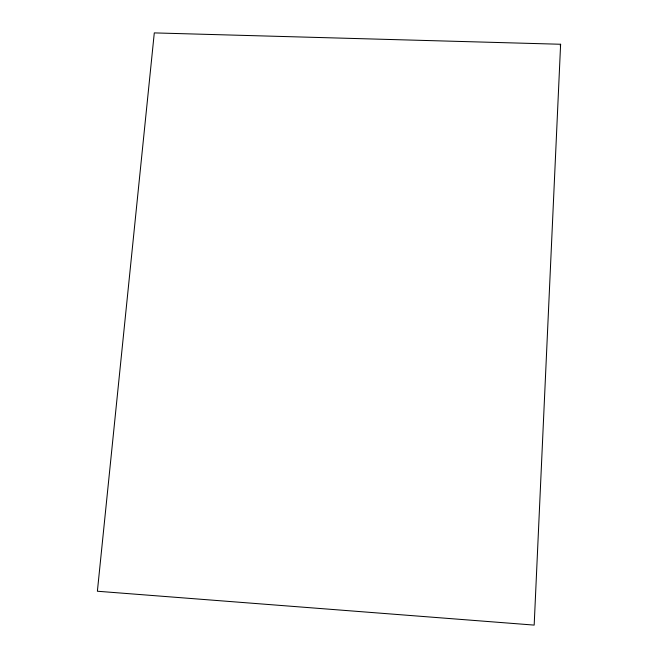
<?xml version="1.0" encoding="UTF-8"?>
<svg xmlns="http://www.w3.org/2000/svg" width="658" height="658" viewBox="0 0 658 658"><rect width="100%" height="100%" fill="white"/><g stroke="black" fill="none" stroke-linecap="round" stroke-linejoin="round"><path stroke-width="0.99" d="M560.616 44.259L534.173 625.1L97.384 591.238L154.293 32.9L560.616 44.259L560.246 46.019"/></g></svg>
